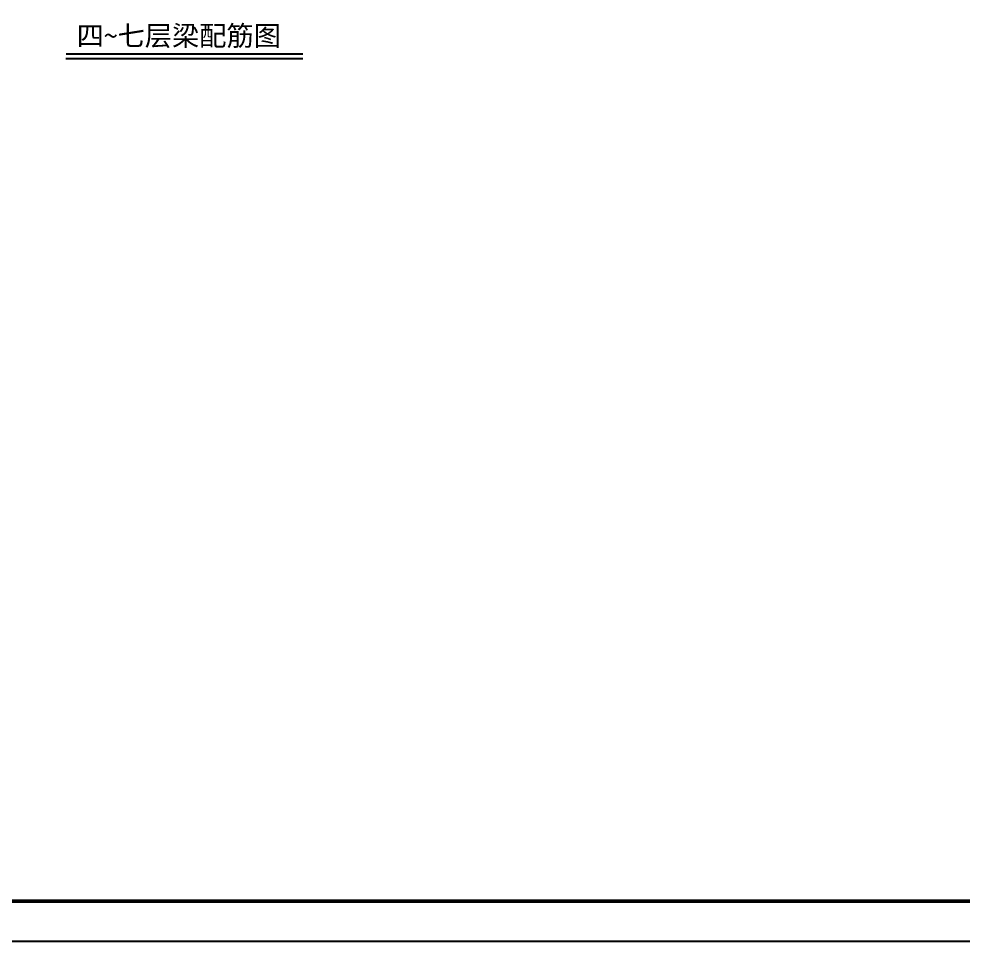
# Model space of a CAD drawing. Extents: x -668857 to 143095, y -247466 to 228182.
# Drawn here: x -76879 to -53227, y -40342 to -17252 of the extents above; entities that cross this region are included whole.
import ezdxf

# ---------------------------------------------------------------- set-up
doc = ezdxf.new("R2010")
doc.units = 0
doc.header["$LTSCALE"] = 1000
doc.layers.get('0').update_dxf_attribs({"linetype": 'CONTINUOUS'})
for name, color, linetype in [('-TK', 7, 'CONTINUOUS'), ('S-引出线', 40, 'CONTINUOUS'), ('S-文字', 7, 'CONTINUOUS')]:
    doc.layers.add(name, color=color, linetype=linetype)
doc.styles.add('-宋体', font='', dxfattribs={"width": 0.7, "height": 300, "bigfont": '宋体.TTF'})
doc.styles.get('-宋体').set_extended_font_data('SimSun')

# ---------------------------------------------------------------- blocks, each defined once
blk = doc.blocks.new('A1')
blk.add_lwpolyline([(0, 59400), (0, 0), (84100, 0), (84100, 59400)], close=True)
at = {"const_width": 100}
blk.add_lwpolyline([(2500, 58400), (2500, 1000), (83100, 1000), (83100, 58400)], close=True, dxfattribs=at)

msp = doc.modelspace()

# ---------------------------------------------------------------- linework, layer by layer
at = {"layer": 'S-引出线', "color": 3, "const_width": 56}
msp.add_lwpolyline([(-75702.35, -18130.06), (-69763.83, -18130.06)], dxfattribs=at)
at = {"layer": 'S-引出线', "color": 3}
msp.add_lwpolyline([(-75702.35, -18242.06), (-69763.83, -18242.06)], dxfattribs=at)

# ---------------------------------------------------------------- block references
at = {"layer": '-TK'}
msp.add_blockref('A1', (-113675.38, -40341.64), dxfattribs=at)

# ---------------------------------------------------------------- texts
at = {"layer": 'S-文字', "style": '-宋体'}
msp.add_text('四~七层梁配筋图', height=500, dxfattribs=at).set_placement((-75429.87, -17923.54))

doc.saveas('drawing.dxf')
